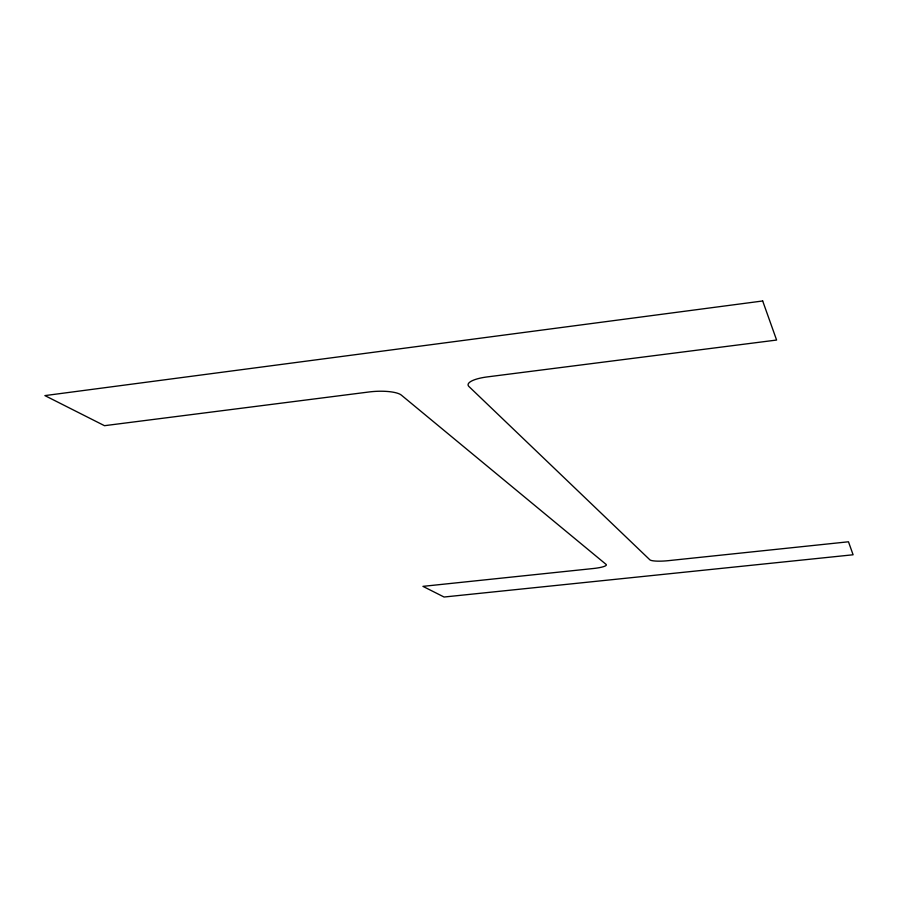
<?xml version="1.0" encoding="UTF-8"?>
<svg xmlns="http://www.w3.org/2000/svg" width="898" height="898" viewBox="0 0 898 898"><rect width="100%" height="100%" fill="white"/><g stroke="black" fill="none" stroke-linecap="round" stroke-linejoin="round"><path stroke-width="1.35" d="M762.683 300.976L44.9 395.603L104.494 425.686L369.179 391.955A25.436 6.769 -2.5 0 1 401.327 395.098L606.083 564.393A16.074 2.739 -4.2 0 1 593.443 568.501L422.936 586.36L444.061 597.024L853.1 554.773L848.475 541.786L668.314 560.666A16.243 2.784 -4.6 0 1 649.849 559.802L468.969 386.544A25.672 6.982 -3.5 0 1 487.322 376.902L776.602 340.05L762.683 300.976"/></g></svg>
